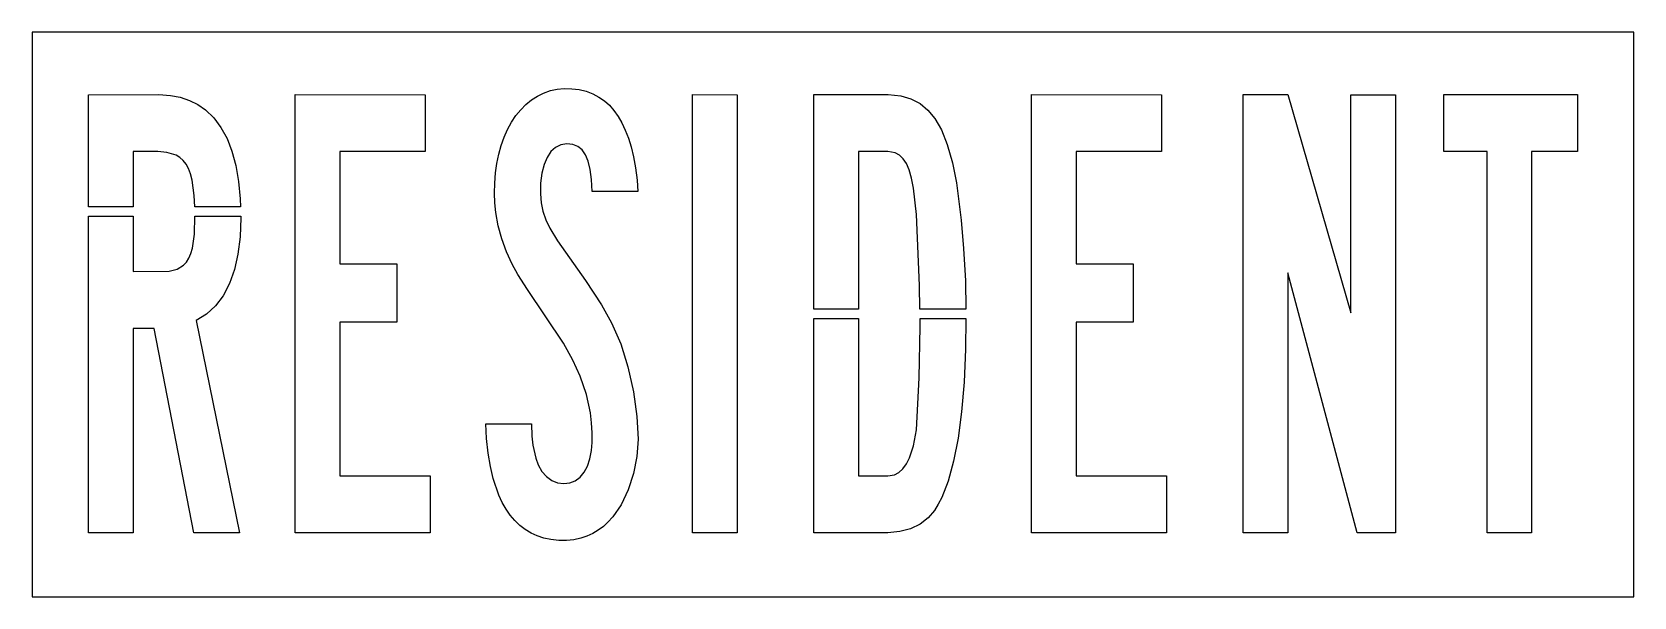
# Model space of a CAD drawing. Extents: x 0 to 85, y 0 to 30.
import ezdxf

# ---------------------------------------------------------------- set-up
doc = ezdxf.new("R2010")
doc.units = 0
doc.layers.add('CUT', color=7, linetype='Continuous')
doc.layers.add('OUTSIDE', color=1, linetype='Continuous')

msp = doc.modelspace()

# ---------------------------------------------------------------- linework, layer by layer
at = {"layer": 'CUT'}
for points in [[(8.1703, 22.9851), (8.0129, 23.1811), (7.8417, 23.3307), (7.6407, 23.4519), (7.1488, 23.6071), (6.6716, 23.6527), (5.3656, 23.6544), (5.3657, 20.7211), (3, 20.7211), (3, 26.671), (6.7238, 26.6752), (7.3414, 26.6335), (7.8641, 26.5323), (8.3541, 26.3682), (8.7992, 26.1458), (9.2102, 25.8596), (9.6479, 25.4379), (10.0247, 24.9349), (10.3475, 24.3408), (10.6095, 23.6674), (10.8139, 22.9098), (10.9602, 22.0679), (11.0482, 21.1422), (11.0603, 20.7211), (8.631, 20.7211), (8.6105, 21.3249), (8.4993, 22.1379), (8.4125, 22.4667), (8.3049, 22.7441)], [(16.3297, 23.6523), (16.3297, 17.6972), (19.3513, 17.6931), (19.3509, 14.5913), (16.3297, 14.5866), (16.3297, 6.4294), (21.124, 6.4273), (21.1246, 3.4063), (13.9665, 3.4109), (13.9676, 26.6754), (20.862, 26.6724), (20.8592, 23.6544)], [(31.2564, 4.8941), (30.8252, 4.2642), (30.5579, 3.9657), (30.315, 3.7416), (30.0438, 3.5396), (29.7509, 3.3663), (29.4375, 3.2236), (29.1122, 3.1156), (28.7429, 3.037), (28.3639, 3), (27.9466, 3.0047), (27.5352, 3.0489), (27.165, 3.127), (26.81, 3.2427), (26.4767, 3.3946), (26.1649, 3.5827), (25.8838, 3.7988), (25.6188, 4.0527), (25.3747, 4.3412), (25.1514, 4.664), (24.9523, 5.0149), (24.7706, 5.4051), (24.4698, 6.2875), (24.3192, 6.9329), (24.2027, 7.6443), (24.1217, 8.4233), (24.0824, 9.2022), (26.5062, 9.2022), (26.527, 8.5334), (26.5783, 8.0617), (26.7374, 7.3658), (26.8605, 7.013), (27.051, 6.6702), (27.2895, 6.3931), (27.5745, 6.1846), (27.8884, 6.059), (28.2092, 6.018), (28.5337, 6.0564), (28.8253, 6.1725), (29.0811, 6.3626), (29.2986, 6.6232), (29.4747, 6.9504), (29.6044, 7.3327), (29.689, 7.772), (29.7238, 8.2046), (29.7219, 8.7084), (29.6896, 9.2492), (29.6261, 9.7788), (29.4187, 10.7558), (29.0925, 11.7206), (28.7016, 12.5792), (28.2024, 13.4723), (26.2914, 16.3323), (25.7834, 17.1302), (25.478, 17.6761), (25.1718, 18.3362), (24.9263, 19.0099), (24.7395, 19.7035), (24.6141, 20.4083), (24.5617, 20.9219), (24.5406, 21.4438), (24.5508, 21.9822), (24.5924, 22.516), (24.663, 23.0196), (24.7638, 23.5087), (24.893, 23.9732), (25.0491, 24.4111), (25.2313, 24.8206), (25.4421, 25.2066), (25.6775, 25.5601), (25.9317, 25.874), (26.2075, 26.1532), (26.5038, 26.3957), (26.8193, 26.5998), (27.1472, 26.7615), (27.5038, 26.8867), (27.8706, 26.966), (28.2393, 27), (28.6458, 26.9914), (29.0398, 26.9418), (29.4103, 26.8515), (29.7573, 26.7205), (30.0811, 26.5486), (30.3674, 26.3466), (30.6328, 26.1076), (30.8772, 25.831), (31.0973, 25.5226), (31.2972, 25.178), (31.4801, 24.7901), (31.6423, 24.3643), (31.784, 23.9008), (31.9126, 23.3637), (32.0181, 22.7834), (32.1037, 22.1288), (32.1523, 21.5325), (29.7285, 21.5325), (29.6851, 22.1772), (29.6113, 22.7038), (29.5033, 23.1383), (29.3628, 23.4787), (29.1827, 23.7421), (28.9593, 23.9275), (28.6939, 24.0332), (28.384, 24.0634), (28.063, 24.0108), (27.7802, 23.8724), (27.533, 23.6481), (27.3286, 23.3447), (27.166, 22.9598), (27.051, 22.5035), (26.9855, 21.9811), (26.9713, 21.4119), (27.0099, 20.9323), (27.1031, 20.4805), (27.2558, 20.0339), (27.472, 19.5776), (27.88, 18.9091), (29.3645, 16.8107), (30.2171, 15.5172), (30.753, 14.5552), (31.2379, 13.4485), (31.6161, 12.2174), (31.9107, 10.8892), (32.0947, 9.5826), (32.1568, 8.3861), (32.0965, 7.4667), (31.9206, 6.5546), (31.6367, 5.6829)], [(37.4099, 3.4063), (35.0467, 3.4095), (35.0467, 26.6754), (37.4099, 26.6721)], [(46.5439, 22.6747), (46.3985, 23.0126), (46.2278, 23.2728), (46.0291, 23.461), (45.7955, 23.5843), (45.4176, 23.6532), (43.8457, 23.6544), (43.8474, 15.2918), (41.4841, 15.2918), (41.4848, 26.6754), (45.4259, 26.6749), (46.0985, 26.6065), (46.6343, 26.4488), (47.1168, 26.1965), (47.5407, 25.851), (47.9119, 25.4065), (48.2536, 24.8097), (48.5624, 24.0223), (48.8364, 23.0519), (49.0475, 21.9874), (49.2936, 20.0144), (49.4325, 18.5024), (49.5274, 16.7846), (49.5552, 15.2918), (47.1105, 15.2918), (47.0852, 16.5356), (46.9315, 20.3059), (46.7736, 21.7123), (46.6684, 22.245)], [(59.9324, 23.6544), (55.4029, 23.6523), (55.4029, 17.6972), (58.4245, 17.6931), (58.4241, 14.5913), (55.4029, 14.5866), (55.4029, 6.4294), (60.1972, 6.4273), (60.1978, 3.4063), (53.0397, 3.4109), (53.0408, 26.6754), (59.9352, 26.6724)], [(64.2697, 26.6738), (66.6333, 26.674), (69.9817, 15.0827), (69.9817, 26.671), (72.3469, 26.6712), (72.3469, 3.4063), (70.3109, 3.4063), (66.6329, 17.2051), (66.6329, 3.407), (64.2697, 3.4088)], [(77.207, 23.6504), (74.9091, 23.6544), (74.9085, 26.6754), (81.9994, 26.6754), (82, 23.6544), (79.5702, 23.6537), (79.5702, 3.4095), (77.207, 3.4063)], [(9.2547, 15.0127), (8.7127, 14.6746), (11.0085, 3.4063), (8.5802, 3.4093), (6.476, 14.2648), (5.3632, 14.2581), (5.3632, 3.4093), (3, 3.4063), (3, 20.2191), (5.3657, 20.2191), (5.3658, 17.2858), (7.2795, 17.3052), (7.7077, 17.4117), (8.0403, 17.6188), (8.1928, 17.7861), (8.3204, 17.9921), (8.4247, 18.2382), (8.507, 18.527), (8.6137, 19.2605), (8.6468, 20.2191), (11.0748, 20.2191), (11.0772, 20.1342), (11.0381, 19.1299), (10.9232, 18.2113), (10.7343, 17.3826), (10.4705, 16.6411), (10.1353, 15.9984), (9.7308, 15.4562)], [(48.2774, 5.2888), (48.0887, 4.9209), (47.8879, 4.5991), (47.5484, 4.2009), (47.1202, 3.8726), (46.6162, 3.6259), (46.0532, 3.4696), (45.4145, 3.4067), (41.4835, 3.4063), (41.4841, 14.7898), (43.8475, 14.7898), (43.8491, 6.4273), (45.4029, 6.428), (45.7581, 6.4922), (46.0018, 6.617), (46.2129, 6.8057), (46.3983, 7.0621), (46.56, 7.3888), (46.767, 8.0343), (46.9317, 8.8782), (47.074, 11.6321), (47.1295, 14.3546), (47.1207, 14.7898), (49.5555, 14.7898), (49.5326, 13.1539), (49.4533, 11.4043), (49.3217, 9.832), (49.1375, 8.4292), (48.9023, 7.2059), (48.615, 6.1565)]]:
    msp.add_lwpolyline(points, close=True, dxfattribs=at)
at = {"layer": 'OUTSIDE'}
msp.add_lwpolyline([(0, 0), (85, 0), (85, 30), (0, 30)], close=True, dxfattribs=at)

doc.saveas('drawing.dxf')
